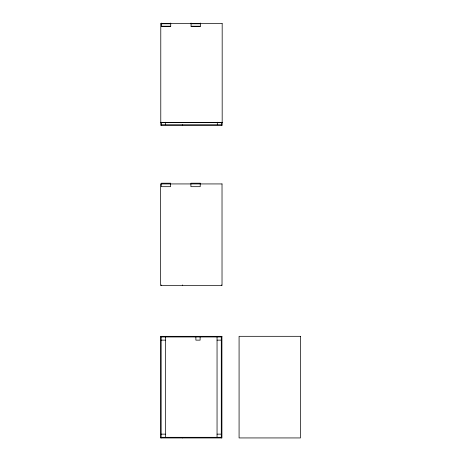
<?xml version="1.0" encoding="UTF-8"?>
<svg xmlns="http://www.w3.org/2000/svg" width="461" height="461" viewBox="0 0 461 461"><rect width="100%" height="100%" fill="white"/><g stroke="black" fill="none" stroke-linecap="round" stroke-linejoin="round"><path stroke-width="0.69" d="M160.78 23.776L170.731 23.776M191.056 23.776L200.374 23.776M161.413 26.254L170.731 26.254M191.056 26.254L200.374 26.254M160.78 122.361L222.179 122.361M160.78 122.511L222.179 122.511M161.413 124.77L221.545 124.77M161.154 336.962L221.286 336.962M161.154 340.137L165.39 340.137M217.05 340.137L221.286 340.137M161.154 434.141L165.39 434.141M217.05 434.141L221.286 434.141M161.154 437.316L221.286 437.316M221.545 122.228L221.545 125.404M221.384 284.921L221.384 285.555M221.286 336.328L221.286 437.95M217.31 122.228L217.31 124.77M217.05 336.962L217.05 437.316M200.374 23.05L200.374 26.3L191.056 26.3L191.056 23.05M200.114 336.328L200.114 340.137L195.879 340.137L195.879 336.962M182.591 124.77L182.591 125.404M182.429 284.921L182.429 285.555M182.326 437.316L182.326 437.95M170.731 23.05L170.731 26.3L161.413 26.3L161.413 23.05M165.649 122.228L165.649 124.77M165.39 336.962L165.39 437.316M161.413 122.228L161.413 125.404M161.258 284.921L161.258 285.555M161.154 336.328L161.154 437.95M222.179 23.626L160.78 23.626L160.78 125.404L222.179 125.404L222.179 23.626M170.576 183.207L161.258 183.207L161.258 186.682L170.576 186.682L170.576 183.207M200.212 183.207L190.9 183.207L190.9 186.682L200.212 186.682L200.212 183.207M222.023 183.933L160.624 183.933L160.624 285.555L222.023 285.555L222.023 183.933M221.92 336.328L160.52 336.328L160.52 437.95L221.92 437.95L221.92 336.328M300.48 336.317L239.08 336.317L239.08 437.938L300.48 437.938L300.48 336.317"/></g></svg>
